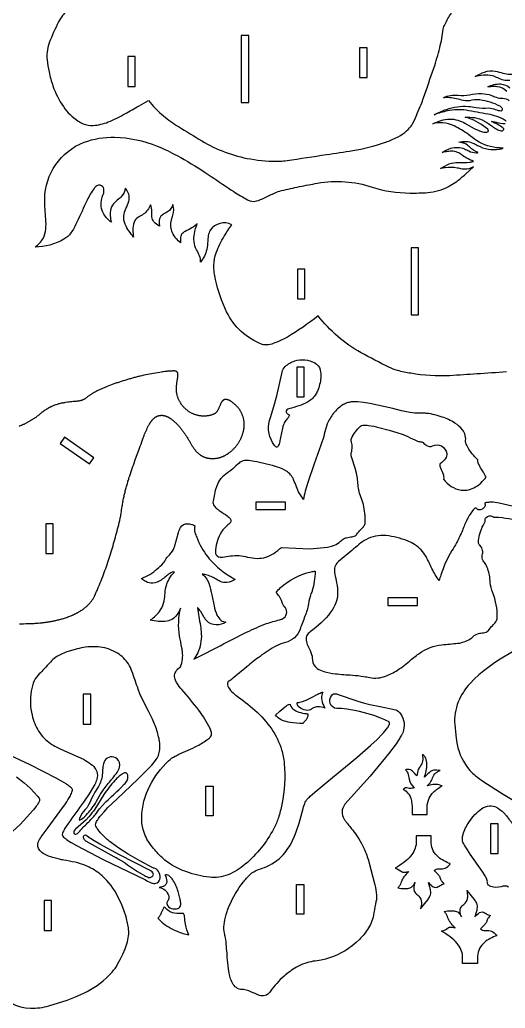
# Model space of a CAD drawing. Extents: x -302 to 369, y -187 to 441.
# Drawn here: x -67.6 to 128, y -186.9 to 211.3 of the extents above; entities that cross this region are included whole.
import ezdxf

# ---------------------------------------------------------------- set-up
doc = ezdxf.new("R2010")
doc.units = 0
doc.header["$MEASUREMENT"] = 0
doc.layers.get('0').update_dxf_attribs({"linetype": 'CONTINUOUS'})

msp = doc.modelspace()

# ---------------------------------------------------------------- linework, layer by layer
for points in [[(-48.42, 215.35, 0.063229), (-51.97, 210.49, 0.02647), (-55.73, 201.99, 0.054772), (-56.63, 198.21, 0.045683), (-56.63, 195.14, 0.036117), (-55.81, 190.38, 0.029081), (-54.22, 184.66, 0.065035), (-50.04, 176.33, 0.096726), (-44.07, 170.52, 0.04106), (-42.04, 169.41, 0.118064), (-38.04, 168.74, 0.077384), (-31.95, 170.14, 0.031689), (-25.21, 173.46, 0.004529), (-19.55, 176.71, -0.009558), (-15.76, 178.82, 0.058846), (-9.71, 172.61, 0.036049), (-3.65, 168.27, -0.001179), (5.72, 162.53, 0.092263), (25.29, 155.25, 0.052025), (37.28, 154.36, 0.023875), (40.08, 154.62, 0.001047), (55.96, 157.03, 0.00452), (66.62, 158.62, 0.041714), (79.3, 161.81, 0.02777), (83.87, 163.72, 0.047298), (87.55, 165.96, 0.067232), (90.04, 168.44, 0.048544), (90.96, 170, 0.009288), (94.12, 177.25, 0.013255), (95.07, 179.85, 0.000889), (99.23, 191.86, 0.017657), (101.62, 199.99, 0.027333), (103.03, 207.51, -0.087733), (103.73, 209.52, -0.051122), (106.33, 214, -0.018027)], [(129.86, 186.82, -0.135894), (124.96, 187.88, 0.034307), (122.81, 188.73, 0.096811), (119.19, 189.01, 0.037871), (115.86, 188.43, -0.043629), (119.62, 190.28, -0.127992), (123.95, 190.62, -0.027424), (127.09, 189.83, 0.111341), (132.82, 189.61)], [(128.65, 182.4, 0.187688), (124.73, 184.37, 0.045874), (123.05, 184.44, 0.021179), (120.94, 184.25, -0.136223), (126.15, 185.45, -0.165644), (129.85, 183.9, -0.042013)], [(128.39, 170.34, 0.16388), (127.94, 170.77, 0.096239), (120.98, 173.29, -0.00662), (112.3, 174.85, 0.096931), (104.78, 174.59, 0.028256), (99.39, 173.08, -0.026071), (104.35, 175.22, -0.100437), (113.16, 176.44, -0.020531), (116.22, 176.02, 0.051838), (121.39, 175.79, -0.104974), (124, 175.2, 0.112369), (126.37, 174.7, 0.34741), (126.92, 175.17, 0.117634), (126.8, 175.58, 0.144585), (125.9, 176.47, 0.093606), (117.73, 179.01, 0.084131), (113.55, 178.7, -0.126487), (110.36, 178.96, 0.077444), (104.93, 179.95, 0.021821), (103.09, 179.92, -0.138377), (109.06, 180.93, 0.074588), (113.59, 181.09, -0.053002), (118.45, 181.6, -0.083091), (122.49, 180.85, 0.018167), (124.32, 180.11, 0.086622), (126.99, 179.71, -0.200904), (129.57, 178.71, 0.194342)], [(128.45, 69.54, -0.009361), (116.58, 68.61, -0.001761), (105.68, 67.92, -0.054921), (89.96, 68.88, -0.024406), (84.59, 70, -0.050218), (81.13, 71.35, -0.011553), (69.91, 77.16, -0.099836), (52.57, 92.06, -0.040286), (40.25, 83.51, -0.047463), (33.92, 80.68, -0.079753), (31.16, 80.3, -0.061972), (30.08, 80.51, -0.191256), (15.75, 93.69, -0.054014), (11.22, 106.7, -0.051109), (10.59, 112.52, -0.080329), (11.55, 117.42, -0.053197), (14.76, 124.14, -0.024085), (17.85, 128.76, 0.376616), (9.17, 126.5, 0.107741), (8.36, 124.34, 0.035905), (8.15, 122.17, -0.0376), (7.73, 118.75, -0.117023), (5.24, 113.69, 0.103366), (4.84, 116.16, 0.033761), (3.63, 118.68, -0.089975), (2.6, 121.97, -0.065916), (2.77, 125.12, -0.043377), (3.93, 129.26, -0.081613), (1.69, 127.44, -0.012883), (-0.97, 126.08, 0.087236), (-2.25, 125.02, 0.15644), (-2.91, 123.08, 0.045045), (-2.81, 121.42, -0.119251), (-6.04, 125.47, -0.165289), (-6.47, 130.66, -0.023644), (-5.87, 132.54, 0.160612), (-5.92, 136.93, -0.182494), (-8.08, 133.96, -0.032442), (-9.33, 133.25, 0.0963), (-10.71, 132.13, 0.170018), (-11.43, 129.89, 0.042261), (-11.3, 128.21, -0.092682), (-13.57, 129.94, -0.158569), (-14.37, 131.92, -0.019701), (-14.41, 134.03, 0.085199), (-14.92, 136.81, -0.16036), (-17.87, 132.96, -0.031118), (-19.83, 131.81, 0.163502), (-21.53, 129.79, 0.109738), (-22.07, 126.58, 0.035193), (-21.74, 123.78, -0.068035), (-25.13, 128.92, -0.121456), (-25.73, 132.27, -0.078573), (-24.87, 135.24, 0.030203), (-23.66, 138.21, 0.235577), (-24.49, 142.68, 0.024411), (-25.09, 143.45, -0.169227), (-26.43, 140.36, -0.052239), (-28.37, 138.58, 0.063535), (-30.21, 136.61, 0.133779), (-31.19, 133.69, 0.066506), (-31, 131.02, 0.018596), (-30.7, 129.72, -0.092477), (-33.75, 133.05, -0.207662), (-34.53, 139.35, -0.032777), (-33.93, 141.13, 0.132334), (-33.74, 143.22, 0.291653), (-35.21, 144.67, 0.177282), (-36.59, 144.36, 0.099209), (-37.68, 143.32, 0.049423), (-40.45, 138.69, 0.001756), (-44.57, 129.77, -0.045081), (-47.01, 125.44, -0.10105), (-49.85, 122.89, -0.134245), (-61.44, 119.74, 0.118168), (-58.21, 123.23, 0.101501), (-57.1, 127.08, 0.042816), (-57.11, 131.05, -0.025758), (-57.56, 139.09, -0.306765), (-41.69, 161.97, -0.094599), (-29.4, 163.99, -0.094748), (-12.22, 160.4, -0.028993), (-4.17, 156.58, -0.021312), (7.06, 149.83), (9.5, 148.22, 0.002316), (18.63, 142.09, 0.021961), (24.19, 138.72, 0.184357), (27.71, 138.31, 0.055643), (31, 139.61, -0.011851), (35.24, 141.58, -0.037417), (37.89, 142.48, -0.010941), (45.09, 144.1, -0.005319), (52.34, 145.48, -0.124109), (74.35, 143.91, 0.078555), (89.57, 141.52, 0.018975), (96.8, 141.71, 0.105421), (105.12, 144.17, 0.054133), (110.27, 147.65, 0.009895), (111.92, 149.08), (115.14, 152.04, -0.033118), (113.29, 151.28, -0.110532), (110.63, 151.17, -0.003275), (108.64, 151.59, 0.070354), (103.84, 151.69, 0.018575), (101.95, 151.41, -0.042594), (105.45, 153.22, -0.100732), (109.08, 153.82, 0.043321), (113.86, 153.99, 0.02027), (115.2, 154.23, -0.009707), (112.29, 155.68, -0.044386), (110.35, 157, 0.189307), (105.8, 158.32, 0.025272), (103.84, 158.05, -0.011391), (102.54, 157.86, -0.067246), (106.01, 159.56, -0.175585), (111.6, 159.28, -0.033538), (113.32, 158.47, 0.111368), (116.28, 157.75, 0.042652), (117.12, 157.84, -0.115547), (113.57, 160.07, 0.083089), (111.78, 161.42, 0.066), (110.55, 161.8, 0.017001), (109.28, 161.98, -0.178055), (114.96, 161.63, -0.034782), (116.83, 160.7, 0.078569), (121.08, 159.19, 0.083368), (125.68, 159.25, 0.019385), (127.19, 159.56, -0.045132), (125.75, 159.67, -0.130264), (116.46, 162.7, -0.033271), (113.13, 165.12, 0.054365), (107.39, 168.59, 0.076882), (102.91, 169.78, 0.092103), (98.77, 169.36, -0.029347), (102.17, 170.74, -0.148699), (108.92, 170.87, -0.047611), (111.66, 169.67), (115.23, 167.7, 0.048944), (118.44, 166.29, 0.07067), (120.27, 166.04, 0.045598), (120.9, 166.13, 0.307547), (121.21, 166.5, 0.239763), (120.93, 167.19, 0.091134), (113.19, 171.7, 0.022604), (111.86, 172.09, -0.031557), (115.55, 171.92, -0.09858), (119.6, 170.51, -0.02659), (123.17, 168.11, 0.03415), (125.02, 166.98, 0.141012), (126.88, 166.64, 0.257274), (127.45, 167.08, 0.271895), (127.37, 167.38, 0.069898), (125.66, 168.72, 0.021943), (123.77, 169.7, -0.01332), (122.47, 170.36, -0.036474), (124.31, 170.04, 0.049653), (127.99, 169.54, 0.267046)], [(139.76, 13.35, -0.010006), (125.51, 16.6, 0.056062), (122.39, 16.99, 0.028712), (120.92, 16.82, 0.052354), (119.99, 16.72, 0.244199), (119.77, 16.55, 0.244199), (119.78, 16.28, -0.304852), (119.86, 15.56, -0.207075), (119.16, 14.49, -0.111348), (118.09, 13.87, -0.206427), (116.79, 14.1, 0.063453), (116.24, 14.51, 0.216493), (115.79, 14.5, 0.115358), (115.22, 13.98, 0.05876), (112.66, 10.05, 0.022805), (110.71, 5.56, -0.026193), (108.38, 0.6, -0.006753), (106.49, -2.56, 0.053963), (102.02, -12.48, 0.013999), (101.4, -14.66, -0.047426), (98.48, -9.79, 0.019861), (96.1, -4.95, 0.12253), (91.48, -0.11, 0.044554), (88.63, 1.33, 0.075485), (79.91, 3.47, 0.137091), (71.84, 1.85, 0.056609), (69.2, 0.07, -0.003282), (63.06, -5.12, 0.026484), (60.15, -7.62, 0.165478), (59.26, -9.56, 0.062198), (59.33, -11.98, 0.008737), (60.06, -15.57, -0.051903), (60.47, -20.03, -0.078871), (59.8, -23.59, -0.065596), (57.63, -27.38, -0.077803), (49.35, -35.33, 0.114572), (48.01, -36.82, 0.116498), (47.73, -38.08, 0.100771), (48.24, -40.37, -0.005308), (49.71, -43.64, -0.101417), (50.28, -46.66, 0.222158), (52.27, -50.05, 0.076964), (54.9, -51.27, 0.046405), (59.54, -52.17, 0.009806), (66.41, -52.72, -0.022984), (71.05, -53.25, -0.01664), (73.39, -53.73, 0.137669), (79.77, -53.12, 0.060651), (84.55, -50.72, 0.031485), (90.14, -46.46, -0.027502), (94.29, -43.36, -0.044307), (97.79, -41.54, -0.067444), (102.43, -40.49, 0.006674), (108.83, -39.87, 0.113696), (113.88, -38.15, 0.065476), (115.01, -37.16, -0.128485), (117.19, -35.98, -0.050592), (119.27, -35.65, 0.168943), (121.12, -34.85), (122.49, -33.19, -0.016708), (123.78, -31.81, 0.192832), (124.78, -29.41, 0.095758), (123, -19.51, -0.060326), (121.93, -15.38), (121.74, -13.16, 0.090269), (120.13, -8.1, 0.034658), (119.15, -6.67, -0.238327), (118.76, -4.34, 0.146741), (118.86, -2.51, 0.178364), (117.83, -0.53, -0.111015), (117.26, 0.48, -0.073976), (117.26, 1.52, -0.099797), (119.05, 7.57), (119.83, 8.88, 0.197433), (119.88, 9.61, -0.238446), (120.3, 10.73, -0.351559), (122.94, 11.21, 0.187717), (123.94, 10.93, -0.063106), (134.83, 9.13, -0.012158)], [(130.91, -43.4), (126.01, -46.27), (123.69, -47.78), (121.47, -49.33), (119.36, -50.93), (117.38, -52.58), (115.54, -54.3), (113.85, -56.06, 0.08422), (109.07, -63.48, 0.11891), (107.64, -72.67), (108.02, -76.94), (108.34, -79.2, 0.123821), (112.78, -89.89), (113.74, -91.08, 0.04434), (116.06, -93.25, 0.01968), (119.32, -95.65), (127.22, -100.63), (134.58, -105.11, -0.024732)], [(-77.04, -179.12, 0.253648), (-63.24, -186.92, 0.076419), (-55.9, -185.95), (-48.55, -183.67), (-45.12, -182.36), (-41.84, -180.88, 0.082547), (-31.7, -173.73), (-30.42, -172.38, 0.048066), (-28.18, -169.23), (-27.09, -167.26), (-26.08, -165.15), (-25.2, -163), (-24.48, -160.92, 0.046152), (-23.76, -157.72, 0.051143), (-23.76, -155.21, 0.046982), (-24.78, -150.15), (-25.68, -147.41), (-26.79, -144.66), (-28.06, -142, 0.094906), (-34.43, -133.57, 0.066474), (-39.66, -130.08), (-41.12, -129.44, 0.038654), (-45.28, -128.13, 0.017492), (-49.91, -127.27, -0.019675), (-51.63, -126.93), (-54.25, -126.24, -0.054124), (-57.7, -124.84, -0.079277), (-59.53, -123.38, -0.26608), (-60.16, -120.08, -0.064497), (-59.64, -118.96, -0.020133), (-58.22, -116.81), (-56.2, -114.05), (-51.43, -107.67), (-49.22, -104.55, 0.022737), (-47.21, -101.29, 0.050964), (-46.45, -99.46, 0.093247), (-46.42, -98.75, 0.134215), (-46.57, -98.43, 0.043594), (-47.53, -97.55, 0.020965), (-48.96, -96.53), (-50.79, -95.4), (-52.94, -94.18), (-63.45, -88.85), (-73.72, -83.98)], [(-68.96, -93.72), (-65.82, -96.16), (-63.39, -98.33), (-61.61, -100.13), (-60.41, -101.5), (-59.73, -102.36, -0.21767), (-59.64, -103, -0.085077), (-60.12, -104.19, -0.033808), (-61.25, -105.9, -0.016076), (-62.41, -107.38), (-64.72, -110), (-67.48, -112.84), (-70.52, -115.76)], [(129.31, -138.09, 0.225926), (126.31, -137.97, -0.15594), (122.19, -137.88, -0.147513), (120.99, -137, -0.210248), (120.81, -135.87, 0.119868), (120.62, -135.01, 0.041582), (119.88, -133.58), (118.71, -131.76), (113.91, -124.92), (112.32, -122.47, -0.018665), (110.97, -120.08, -0.12733), (110.71, -118.7, -0.063857), (111.02, -116.87, -0.074555), (113.41, -111.88, -0.101624), (118.57, -106.51, -0.116498), (121.66, -105.39, -0.146677), (124.43, -105.98, -0.076286), (127.38, -108.24, -0.102094), (134.19, -119.19, -0.032198)]]:
    msp.add_lwpolyline(points, format="xyb")
for points in [[(24.64, 205.04), (21.64, 205.04), (21.64, 178.04), (24.64, 178.04)], [(72.31, 200.08), (69.31, 200.08), (69.31, 188.08), (72.31, 188.08)], [(-21.11, 196.48), (-24.11, 196.48), (-24.11, 184.48), (-21.11, 184.48)], [(93.05, 119.46), (90.05, 119.46), (90.05, 92.46), (93.05, 92.46)], [(47.3, 110.9), (44.3, 110.9), (44.3, 98.9), (47.3, 98.9)], [(47.04, 71.37), (44.04, 71.37), (44.04, 59.37), (47.04, 59.37)], [(-37.82, 34.88), (-49.64, 43.09), (-51.36, 40.62), (-39.53, 32.41)], [(27.48, 16.99), (27.48, 13.99), (39.48, 13.99), (39.48, 16.99)], [(-54.17, 8.25), (-57.17, 8.25), (-57.17, -3.75), (-54.17, -3.75)], [(80.66, -21.64), (80.66, -24.64), (92.66, -24.64), (92.66, -21.64)], [(-39.01, -60.45), (-42.01, -60.45), (-42.01, -72.45), (-39.01, -72.45)], [(10.37, -109.4), (7.37, -109.4), (7.37, -97.4), (10.37, -97.4)], [(125.09, -112.59), (122.09, -112.59), (122.09, -124.59), (125.09, -124.59)], [(46.87, -149.05), (43.87, -149.05), (43.87, -137.05), (46.87, -137.05)], [(-57.83, -155.58), (-54.83, -155.58), (-54.83, -143.58), (-57.83, -143.58)]]:
    msp.add_lwpolyline(points, close=True)
for points in [[(40.29, 50.74, 0.038897), (39.23, 49.33, 0.077699), (38.42, 47.42, 0.010912), (37.33, 42.38, -0.02598), (36.85, 40.38, -0.083092), (36.42, 39.4, -0.30755), (35.86, 39.1, -0.158714), (35.41, 39.38, -0.063148), (34.23, 40.96, -0.223978), (33.37, 51.13), (34.77, 55.48), (35.92, 59.87), (38.09, 69.35, -0.135663), (39.38, 71.62, -0.128735), (43.2, 73.86, -0.193122), (51.25, 73.14, -0.205457), (53.41, 70.29, -0.08842), (53.67, 67.07, -0.080761), (52.33, 61.74, -0.047539), (51.46, 60.08, -0.107403), (48.29, 57.27, -0.053863), (44.88, 55.77, -0.007546), (40.86, 54.56, 0.092302), (39.97, 54.1, 0.344688), (39.76, 53.28, 0.221676), (40.5, 52.41, -0.071839), (40.91, 52.18, -0.381998), (40.97, 51.7, -0.054601), (40.71, 51.27, -0.020882)], [(37.83, -1.24), (49.42, -1.86), (56.44, -1.16, 0.015625), (58.45, -0.6, 0.077166), (61.06, 0.74, 0.026633), (62.24, 1.79, -0.127473), (64.06, 2.66, -0.015298), (66.28, 3.03, 0.136147), (67.89, 3.69, 0.074172), (68.25, 4.11, -0.047311), (69.22, 5.35, 0.022154), (70.82, 7.08, 0.095625), (71.51, 8.37, 0.058141), (71.59, 8.93, 0.069399), (70.83, 15.96), (70.33, 17.7), (69.32, 20.63, -0.065715), (68.77, 23.21, 0.039468), (68.03, 28.64), (67.5, 30.69), (66.12, 34.81, -0.07794), (65.9, 36.34, -0.056072), (66.12, 37.4, 0.081563), (66.3, 40.13, 0.051633), (66.06, 41.19, -0.042906), (65.9, 41.94, -0.138138), (66.04, 42.58, -0.06308), (67.65, 45.29, -0.044894), (69.68, 47.54, -0.141873), (70.65, 47.94, -0.069718), (72.95, 47.9, -0.028846), (77.04, 47.1), (81.22, 45.99), (84.38, 45.08), (86.86, 44.21), (88.79, 43.4, 0.00697), (92.43, 41.63, 0.094954), (94.4, 41.24, -0.157138), (94.93, 40.94, 0.04247), (96.3, 39.76, 0.26275), (98.72, 39.63, -0.276818), (102.29, 39.6, -0.217966), (104.44, 36.63, -0.197281), (103.91, 34.51, -0.075593), (102.38, 32.98), (101.74, 32.42, 0.115434), (101.6, 32.15, 0.107139), (101.86, 30.81, -0.01745), (102.93, 28.29, -0.116075), (103.16, 26.28, 0.208474), (110.21, 21.86, 0.173966), (116.07, 23.13, 0.065149), (118.72, 25.25, 0.030451), (120.25, 26.98, 0.033865), (119.17, 29.03, -0.014152), (117.7, 31.45, -0.021614), (117.22, 32.46, -0.106428), (116.97, 34.08, -0.065246), (114.62, 36.5, -0.05878), (112.3, 40.38, -0.020236), (111.95, 41.25, 0.217198), (110.77, 46.15, 0.089593), (107.71, 48.85, 0.058133), (102.54, 51.27), (100.52, 51.9, 0.032258), (97.1, 52.65, 0.023674), (95.38, 52.81), (92.52, 52.84, -0.0405), (88.84, 53.2, -0.017648), (86.18, 53.77), (82.71, 54.74), (73.39, 56.71), (70.91, 57.12), (68.65, 57.37, 0.052442), (65.96, 57.36, 0.031804), (64.2, 56.94, 0.070713), (62.22, 55.95, 0.076947), (58.84, 52.8, 0.073033), (56.29, 48.47, 0.027051), (55.85, 47.18, -0.007631), (54.84, 43.45), (53.69, 39.92), (51, 32.44), (48.41, 24.94), (47.39, 21.39, 0.021628), (46.68, 18.07, -0.068698), (43.84, 23.16, 0.013682), (42.72, 26.07, 0.15949), (39.81, 29.46, 0.057376), (36.26, 31.07), (34.25, 31.69), (31.84, 32.32), (27.86, 33.21, 0.026915), (24.5, 33.74, 0.077433), (22.41, 33.61, 0.118552), (20.74, 32.72, 0.006412), (18.2, 30.36, -0.022518), (15.41, 28.22, 0.078692), (12.92, 25.81, 0.078934), (11.63, 23.18, 0.022747), (11.18, 21.64), (10.27, 17.35, 0.203926), (10.69, 15.54, 0.075533), (11.89, 14.26, 0.024387), (13.08, 13.39, -0.010397), (15.94, 11.49, -0.061793), (17.12, 10.38, -0.208955), (17.41, 9.25, -0.149167), (16.98, 8.46, -0.057206), (16.27, 7.84, 0.100917), (13.66, 4.96, 0.110719), (11.22, -2.25, 0.049067), (11.22, -3.52, 0.354348), (13.09, -5.15, 0.062254), (14.14, -5.13), (17.24, -4.69, -0.094593), (24.21, -5.13, 0.059011), (28.08, -5.69, 0.150703), (34.71, -3.67, 0.029131)], [(-2.83, -49.37, 0.130603), (-2.07, -43.24, 0.017385), (-2.29, -41.73, -0.005651), (-3.19, -36.98, -0.101058), (-2.84, -25.76, -0.042915), (-4.37, -28.48, -0.196325), (-8.27, -30.97, -0.07591), (-11.73, -31.07, -0.024301), (-15.07, -30.54, 0.110039), (-10.86, -26.43, 0.090583), (-9.47, -22.83, 0.035094), (-9.07, -19.64, -0.108749), (-7.36, -13.88, -0.071325), (-5.28, -11.24, 0.162193), (-6.22, -11.25, 0.064785), (-7.19, -11.77, 0.003936), (-10.61, -14.42, -0.140676), (-14.04, -15.7, -0.139395), (-16.83, -15.04, -0.069879), (-18.58, -13.79, 0.092754), (-12.19, -9.86, 0.026337), (-9.82, -7.65, 0.074806), (-8.57, -5.76, -0.088266), (-7.21, -4.1, 0.113238), (-5.38, -1.27, 0.022103), (-4.98, -0.13), (-3.69, 4.7, -0.055113), (-2.81, 6.76, -0.267866), (-0.03, 8.3, -0.076525), (1.53, 8.02, -0.028623), (2.92, 7.49, 0.145453), (2.94, 4.72, 0.03407), (3.67, 2.8, 0.071292), (8.1, -5.07, 0.064623), (13.56, -10.44, 0.033757), (19.18, -14.18, -0.107546), (15.88, -15.43, -0.146491), (13.14, -14.94, -0.035748), (11.55, -14.06, 0.076397), (7.31, -12.27, 0.031654), (5.86, -12.04, -0.129643), (7.79, -14.12, -0.067613), (9.23, -18.05, -0.012789), (9.62, -19.8, 0.006488), (10.66, -24.86, 0.050499), (11.85, -28.5, 0.111307), (13.51, -30.65, 0.136308), (15.48, -31.44, -0.111942), (11.52, -32.49, -0.214563), (7.68, -30.74, -0.050696), (6.68, -29.44), (5.28, -27.12, 0.050768), (3.99, -25.48, 0.006379), (5.19, -32.83, -0.021926), (5.54, -36.16, -0.1147), (4.07, -43.78, -0.056656), (2.53, -46.32, -0.002718), (23.78, -35.45, -0.026318), (31.82, -31.98, -0.026896), (36.98, -30.48, 0.078326), (38.81, -29.62, 0.221654), (39.96, -27.42, 0.221654), (39.03, -25.13, -0.120393), (38.44, -24.21, 0.045141), (36.98, -21.05, 0.062825), (35.68, -19.44, -0.054958), (37.48, -17.47, -0.126897), (49.75, -11.08, -0.021381), (51.44, -10.79, -0.040538), (50.99, -15.04, -0.038528), (50.26, -18.57, -0.028296), (49.71, -20.02, 0.055485), (48.71, -24, -0.04935), (47.29, -29.03, 0.009381), (45.32, -34.24, -0.252783), (39.42, -39.57, 0.060364), (35.87, -40.9, 0.038071), (29.19, -45.18, 0.011495), (23.83, -49.44, -0.002559), (17.96, -54.26, -0.044257), (16.19, -55.47, 0.227051), (16.44, -57.68, 0.074628), (18.33, -59.9, 0.020037), (19.47, -60.84, -0.03026), (27.11, -66.8, -0.05938), (33.92, -74.52, -0.074136), (37.87, -82.82, -0.049121), (38.93, -88.3, -0.080635), (37.97, -104.78, -0.025872), (36.6, -110.21, -0.048077), (34.74, -114.52, -0.095458), (23.25, -128.93, -0.078363), (16.37, -133.15, -0.124038), (8.8, -134.13, -0.064116), (-0.31, -132.02, -0.049377), (-6.81, -128.94, -0.066618), (-11.3, -125.2, -0.028467), (-15.02, -120.89, -0.08804), (-17.93, -114.94, -0.07436), (-18.49, -110, -0.114953), (-15.19, -97.26, -0.084686), (-7.67, -87.25, -0.06183), (-5.03, -85.4, -0.0171), (-3.47, -84.62, 0.015627), (3.93, -81.21, 0.037231), (8.31, -78.48, 0.061863), (9.22, -77.62, 0.210398), (9.64, -75.86, 0.084584), (9.08, -74.24, 0.04191), (4.51, -66.88, 0.018357), (-2.32, -58.55, -0.040575), (-4.28, -55.87, -0.055112), (-5.02, -54.33, -0.135793), (-5.13, -52.24, -0.135121), (-4.2, -50.55, -0.056671)], [(-45.35, -42.37), (-48.66, -43.39, 0.025235), (-51.08, -44.37, 0.046592), (-53.21, -45.59, 0.057255), (-55.29, -47.48, -0.009616), (-57.76, -50.24, -0.012439), (-59.82, -52.23, 0.0882), (-61.75, -55.02, 0.066871), (-63.02, -59.13, 0.101216), (-62.66, -68.83, 0.081289), (-60.01, -75.31, 0.10833), (-55.25, -80.22, 0.020373), (-53.48, -81.31), (-51.59, -82.29), (-49.63, -83.21), (-41.95, -86.64, -0.04828), (-38.91, -88.53, -0.103121), (-36.92, -90.8, -0.167438), (-36.42, -94.03, -0.069747), (-37.14, -96.23, -0.021305), (-37.65, -97.21), (-39.71, -100.55), (-41.93, -103.86, 0.002294), (-48.11, -112.55), (-49.52, -114.71, 0.029446), (-50.2, -115.97, 0.094748), (-50.5, -116.95, 0.211206), (-50.28, -117.56, 0.055719), (-49.55, -118.3, 0.022854), (-48.6, -119.04), (-46.9, -120.15), (-44.8, -121.38), (-33.95, -126.96), (-16.98, -135.17, 0.075941), (-14.61, -136.42, 0.137336), (-12.78, -136.56, 0.265099), (-11.18, -135.01, 0.187835), (-11.43, -132.37, 0.183676), (-13.11, -130.62, 0.071201), (-13.74, -130.45), (-19.28, -127.57), (-23.9, -124.92), (-27.68, -122.49), (-30.7, -120.29, -0.030751), (-34.01, -117.39, -0.041062), (-36.07, -114.99, -0.040718), (-36.92, -113.61, -0.182238), (-36.96, -112.49, -0.078466), (-36.22, -110.96, -0.031799), (-34.98, -109.27), (-33.64, -107.75), (-32.06, -106.11), (-28.34, -102.51), (-20, -94.7), (-16.12, -90.81), (-14.41, -88.94), (-12.93, -87.15, 0.141384), (-11.24, -82.71, 0.061033), (-11.32, -79.31, 0.021509), (-11.65, -77.54), (-12.12, -75.75, 0.033418), (-14.15, -70.47), (-15.72, -67.23), (-18.35, -62.21), (-19.21, -60.32), (-19.94, -58.41, 0.005507), (-22.4, -51.16, 0.047416), (-23.83, -48.2, 0.110363), (-28.25, -43.89, 0.108796), (-35.17, -41.45, 0.073344), (-41.93, -41.61, 0.0278)], [(44.26, -63.78, 0.070197), (46.29, -63.39, 0.024935), (47.73, -62.84, 0.019734), (49.89, -61.79), (52.52, -60.37, -0.052706), (54.29, -59.61), (54.48, -59.56, 0.121889), (54.02, -61.96, 0.11411), (54.9, -65.12, 0.030635), (55.5, -66.09, 0.110609), (52.33, -65.49, 0.086819), (50.68, -65.87, 0.059035), (50.26, -66.12, 0.013312), (49.56, -66.72, -0.172473), (47.03, -66.74, -0.125036), (44.62, -65.31, -0.254969), (44.18, -64.02, -0.043562)], [(60.34, -60.37), (68.63, -63.27), (71.3, -64.04), (73.45, -64.55), (77.59, -65.33), (83.85, -66.73, -0.144568), (85.79, -68.27, -0.254766), (86.69, -75.92, -0.038356), (86.18, -76.94, -0.018903), (85.24, -78.54), (84.03, -80.35), (80.97, -84.45), (73.51, -93.37), (63.43, -104.67, 0.090886), (62.33, -106.99, 0.177352), (62.7, -109.96, 0.051918), (63.96, -111.94, 0.003499), (66.8, -115.53), (67.88, -117.01), (68.99, -118.68), (70.08, -120.58), (71.14, -122.73, -0.035767), (73.03, -127.9), (75.49, -137.24, -0.04074), (76.12, -141.34, -0.078619), (75.71, -145.02, 0.028488), (74.92, -149.44, -0.066439), (73.98, -152.49, -0.070173), (70.69, -157.62, -0.017615), (69.37, -159.07), (67.9, -160.48), (66.28, -161.83, -0.117113), (53.87, -167.54, -0.016507), (50.66, -168.01, 0.090266), (43.92, -170.41, 0.052944), (38.86, -174.02, 0.060231), (33.35, -180.11, -0.065635), (32.37, -181.26, -0.206303), (29.94, -181.97, -0.069442), (28.06, -181.44, 0.006627), (24.71, -179.94, 0.074439), (22.56, -179.44, -0.271919), (18.38, -177.31, -0.068197), (17.33, -175.11, -0.032946), (16.74, -172.81), (16.46, -171.11), (16.08, -167.48, 0.010099), (15.49, -160.18), (15.26, -158.54, 0.014888), (14.86, -156.71, -0.076936), (14.72, -153.36, -0.052755), (15.55, -149.18, -0.012556), (16.11, -147.48), (16.81, -145.7, -0.06659), (22.48, -136.06, -0.015296), (23.75, -134.55, -0.015159), (25.3, -132.98, -0.102158), (28.23, -131.19, 0.008264), (31.9, -129.81, 0.127975), (39.33, -124.15, 0.037929), (41.42, -121.03), (42.32, -119.31), (43.1, -117.57), (43.79, -115.81), (44.91, -112.38), (46.55, -106.4, -0.032756), (47.44, -103.84, -0.068852), (48.1, -102.81, -0.018403), (49.41, -101.52), (51.24, -99.88), (56.12, -95.79), (68.18, -85.87), (73.88, -80.93), (76.34, -78.65), (78.4, -76.57, 0.035292), (80.57, -73.99, 0.065705), (81.3, -72.57, 0.246558), (81.17, -71.61, 0.095108), (80.95, -71.42, 0.018214), (78.1, -70.14), (75.16, -69.05), (72.21, -68.13), (69.34, -67.4), (66.63, -66.84), (64.17, -66.44), (62.05, -66.21, 0.01563), (60.14, -66.14, -0.327074), (57.51, -64.12, -0.232067), (57.93, -61.01, -0.317243), (60, -60.27, -0.029846)], [(48.45, -68.31, -0.222511), (47.74, -70.75, 0.013407), (46.87, -71.69, 0.096929), (46.55, -72.24, -0.0479), (41.29, -71.79, -0.051243), (38.29, -70.95, -0.096397), (36.04, -69.55, -0.056119), (35.43, -68.83), (37.17, -67.22), (38.77, -65.85, -0.040662), (40.17, -64.87, -0.105485), (41.34, -64.44, 0.167337), (42.43, -66.26, 0.081128), (44.15, -67.32, 0.061567), (47.09, -68.14, 0.018947)], [(-28.43, -86.41, 0.46374), (-33.31, -87.17, 0.096128), (-33.99, -89, 0.026796), (-34.16, -90.14, 0.006923), (-34.38, -92.94, -0.106895), (-35.9, -97.55), (-37.33, -99.87), (-38.09, -101.26, 0.003834), (-39.87, -104.99, -0.094624), (-41.3, -106.88, 0.081336), (-43.5, -110.29, 0.094349), (-43.63, -110.94, 0.548962), (-43.29, -111.09, 0.073922), (-42.68, -110.73, 0.047076), (-40.82, -109.08, 0.053398), (-37.16, -104.35, 0.002892), (-35.09, -100.74), (-34.01, -99.09), (-31.94, -96.39, 0.008732), (-28.38, -91.96, 0.089232), (-27.36, -89.83, 0.27265)], [(90.49, -108.94), (96.49, -108.94), (96.49, -105.94, -0.09056), (97.35, -102.24, -0.093389), (99.04, -99.9, -0.064958), (102.52, -97.36, 0.073306), (100.28, -96.76, 0.072072), (98.88, -96.85, 0.005787), (96.58, -97.38, 0.123926), (98.94, -93.6, -0.184953), (100.52, -91.76, -0.039026), (101.74, -91.18, 0.075563), (99.2, -91.07, 0.153529), (97.31, -92.07, 0.003428), (95.41, -93.85, 0.093291), (96.42, -88.66, 0.085282), (95.94, -86.17, 0.103804), (95.06, -84.94, 0.053284), (94.65, -84.66, -0.052), (94.68, -87.34, -0.158741), (93.66, -89.5, 0.13399), (92.59, -92.01, 0.027102), (92.44, -93.34, 0.024958), (90.6, -91.36, 0.056094), (89.9, -90.87, 0.151493), (88.75, -90.71, 0.011618), (87.8, -90.84, -0.141226), (88.87, -92.82), (89.24, -94.6, 0.158786), (91.29, -98.07, -0.113765), (89.43, -98.34), (88.39, -98.12, 0.176279), (87.39, -98.4, 0.030081), (86.91, -98.73, -0.222584), (90.07, -102.89, -0.024043), (90.27, -103.88, -0.016744), (90.49, -105.94)], [(-29.26, -95.17, 0.039624), (-33.71, -100.79), (-37.42, -106.67, -0.036402), (-39.75, -109.78), (-40.86, -110.97), (-41.9, -111.96), (-45.16, -114.75, 0.194945), (-45.84, -116.18, 0.23648), (-45.57, -116.72, 0.23648), (-44.98, -116.82, 0.131604), (-43.9, -116.09, -0.022076), (-42.05, -114.03, 0.018123), (-38.53, -110.49, 0.01553), (-37.11, -108.81), (-35.47, -106.64, -0.018546), (-34.5, -105.48), (-32.74, -103.65, 0.001216), (-27.03, -98.27), (-25.52, -96.71, 0.052788), (-24.31, -95.11, 0.148926), (-24.02, -93.64, 0.144994), (-24.32, -92.5, 0.318243), (-25.35, -92.13, 0.094547), (-26.41, -92.6, 0.046733), (-27.84, -93.73, 0.021823)], [(-29.68, -125.78, -0.024324), (-27.93, -126.72), (-25.87, -127.99, 0.00535), (-19.28, -132.33), (-17.41, -133.44, 0.045293), (-15.72, -134.2, 0.099953), (-15.07, -134.25, 0.145805), (-14, -133.62, 0.374176), (-14.01, -132.33, 0.109996), (-15.34, -131.32), (-27.47, -125.09), (-35.39, -120.81), (-38.36, -119.06, -0.038177), (-40.45, -117.57, 0.108507), (-41.18, -117.25, 0.29689), (-41.96, -117.57, 0.188344), (-42.06, -118.07, 0.190836), (-41.4, -119.25, 0.048432), (-40.89, -119.63)], [(98.13, -117.41), (92.13, -117.41), (92.13, -120.41, -0.156004), (89.95, -125.58, -0.059066), (87.12, -128.2, -0.03489), (83.67, -130.44, -0.064911), (86.46, -131.95, 0.160834), (87.66, -132.13, 0.027639), (89.13, -131.87, 0.027824), (87.14, -134.04, 0.05215), (86.38, -135.28, 0.010459), (85.98, -136.47, -0.056995), (85.46, -137.44, -0.025778), (84.68, -138.48, 0.03388), (87.48, -138.74, 0.04392), (89.1, -138.6, 0.197845), (91.16, -137.17, 0.035419), (91.67, -136.27, 0.078559), (91.13, -138.56, 0.213009), (91.98, -140.67, -0.006158), (93.17, -141.77, -0.193591), (94.21, -144.39, -0.070563), (93.89, -146.94), (96.79, -143.26, 0.051074), (97.67, -141.75, 0.140672), (97.91, -139.5, 0.030463), (97.62, -138.1), (97.1, -136.28, 0.078784), (98.99, -138, 0.283432), (100.98, -137.94, -0.038643), (102.48, -137.09, -0.06323), (103.36, -136.85, -0.062628), (102.28, -135.57, -0.068601), (101.84, -134.43, 0.07902), (101.28, -133.45, 0.028131), (100.55, -132.6), (99.34, -131.42, -0.204658), (101.15, -130.74, 0.025086), (102.65, -130.79, 0.17748), (104.82, -129.81, 0.04897), (105.85, -128.66, -0.092217), (100.96, -125.99, -0.199617), (98.13, -120.41)], [(-11.38, -138.24, -0.286711), (-7.61, -141.69, -0.130062), (-7.64, -143.08, -0.098599), (-8.11, -143.84, 0.323578), (-8.06, -145.58, 0.203055), (-5.91, -146.83, 0.094714), (-3.97, -146.78, 0.310065), (-2.81, -145.53, 0.108021), (-2.81, -144.12, 0.019289), (-3.11, -142.52), (-3.64, -140.5, 0.057393), (-5.6, -135.71, 0.065785), (-6.95, -133.98, 0.139831), (-8.35, -133.24, 0.093517), (-9.1, -133.26, -0.115936), (-8.39, -135.84, -0.311321), (-9.86, -137.91, -0.078275)], [(116.82, -168.97), (110.82, -168.97), (110.82, -165.97, 0.156004), (108.64, -160.8, 0.059066), (105.81, -158.18, 0.03489), (102.36, -155.94, 0.064911), (105.15, -154.43, -0.160834), (106.36, -154.25, -0.027639), (107.82, -154.5, -0.027824), (105.83, -152.34, -0.05215), (105.07, -151.1, -0.010459), (104.67, -149.91, 0.056995), (104.15, -148.94, 0.025778), (103.37, -147.9, -0.03388), (106.17, -147.64, -0.04392), (107.79, -147.78, -0.197845), (109.85, -149.21, -0.035419), (110.36, -150.11, -0.078559), (109.82, -147.82, -0.213009), (110.67, -145.71, 0.006158), (111.86, -144.61, 0.193591), (112.9, -141.99, 0.070563), (112.58, -139.44), (115.48, -143.12, -0.051074), (116.36, -144.63, -0.140672), (116.6, -146.87, -0.030463), (116.32, -148.28), (115.79, -150.09, -0.078784), (117.68, -148.38, -0.283432), (119.67, -148.44, 0.038643), (121.18, -149.29, 0.06323), (122.05, -149.53, 0.062628), (120.97, -150.81, 0.068601), (120.53, -151.95, -0.07902), (119.97, -152.93, -0.028131), (119.24, -153.78), (118.04, -154.96, 0.204658), (119.84, -155.63, -0.025086), (121.34, -155.59, -0.17748), (123.52, -156.57, -0.04897), (124.54, -157.71, 0.092217), (119.65, -160.39, 0.199617), (116.82, -165.97)], [(-9.42, -146.07, 0.020378), (-10.97, -149.27, -0.038364), (-11.58, -150.26, -0.040915), (-11.92, -150.64, 0.056283), (-10.4, -152.22, 0.079369), (-4.2, -155.92, 0.0461), (0.56, -157.38, -0.08018), (-0.85, -153.09, -0.011497), (-1.23, -149.95, 0.151125), (-1.7, -148.72, -0.057723), (-5.21, -148.65, -0.152377), (-8.48, -147, -0.011918)]]:
    msp.add_lwpolyline(points, format="xyb", close=True)
msp.add_lwpolyline([(-67.75, -32), (-66.9, -31.99), (-66.04, -31.99), (-65.19, -31.98), (-64.76, -31.97), (-64.33, -31.97), (-63.9, -31.96), (-63.47, -31.94), (-63.05, -31.93), (-62.62, -31.91), (-62.19, -31.89), (-61.76, -31.87), (-61.34, -31.84), (-60.91, -31.81), (-60.25, -31.76), (-59.58, -31.69), (-59.25, -31.66), (-58.92, -31.63), (-58.59, -31.59), (-58.26, -31.55), (-57.93, -31.51), (-57.6, -31.47), (-57.27, -31.42), (-56.94, -31.37), (-56.61, -31.33), (-56.28, -31.27), (-55.95, -31.22), (-55.63, -31.17), (-55.3, -31.11), (-54.97, -31.05), (-54.64, -30.99), (-54.32, -30.93), (-53.99, -30.86), (-53.66, -30.79), (-53.34, -30.72), (-53.01, -30.65), (-52.69, -30.58), (-52.37, -30.5), (-52.04, -30.42), (-51.72, -30.34), (-51.4, -30.26), (-51.08, -30.17), (-50.76, -30.08), (-50.44, -29.99), (-50, -29.86), (-49.57, -29.73), (-49.14, -29.59), (-48.71, -29.45), (-48.28, -29.3), (-47.86, -29.15), (-47.43, -28.99), (-47.01, -28.82), (-46.8, -28.73), (-46.6, -28.65), (-46.39, -28.56), (-46.18, -28.47), (-45.97, -28.37), (-45.77, -28.28), (-45.57, -28.18), (-45.36, -28.08), (-45.16, -27.98), (-44.96, -27.88), (-44.76, -27.78), (-44.56, -27.67), (-44.36, -27.56), (-44.16, -27.45), (-43.96, -27.34), (-43.77, -27.23), (-43.49, -27.06), (-43.21, -26.89), (-42.94, -26.71), (-42.66, -26.54), (-42.39, -26.35), (-42.13, -26.17), (-41.86, -25.98), (-41.6, -25.78), (-41.35, -25.58), (-41.09, -25.38), (-40.84, -25.17), (-40.72, -25.06), (-40.6, -24.95), (-40.48, -24.84), (-40.36, -24.73), (-40.24, -24.62), (-40.13, -24.51), (-40.01, -24.39), (-39.9, -24.27), (-39.79, -24.15), (-39.68, -24.03), (-39.48, -23.81), (-39.28, -23.59), (-39.1, -23.36), (-38.91, -23.13), (-38.73, -22.89), (-38.56, -22.65), (-38.39, -22.41), (-38.22, -22.17), (-38.07, -21.92), (-37.91, -21.66), (-37.77, -21.41), (-37.62, -21.15), (-37.56, -21.02), (-37.49, -20.89), (-37.43, -20.75), (-37.36, -20.62), (-37.3, -20.48), (-37.24, -20.35), (-37.18, -20.21), (-37.13, -20.07), (-37.05, -19.89), (-36.97, -19.7), (-36.81, -19.33), (-36.64, -18.96), (-36.48, -18.59), (-36.31, -18.22), (-36.14, -17.85), (-35.98, -17.48), (-35.82, -17.11), (-35.48, -16.3), (-35.15, -15.49), (-34.82, -14.67), (-34.5, -13.86), (-34.19, -13.04), (-33.88, -12.22), (-33.58, -11.4), (-33.28, -10.57), (-32.98, -9.75), (-32.69, -8.92), (-32.41, -8.09), (-32.13, -7.26), (-31.85, -6.43), (-31.58, -5.6), (-31.31, -4.77), (-31.05, -3.93), (-30.79, -3.09), (-30.53, -2.26), (-30.28, -1.42), (-30.04, -0.58), (-29.79, 0.27), (-29.55, 1.11), (-29.31, 1.95), (-29.08, 2.8), (-28.85, 3.64), (-28.62, 4.49), (-28.4, 5.34), (-28.18, 6.19), (-27.96, 7.03), (-27.75, 7.88), (-27.53, 8.73), (-27.32, 9.59), (-27.24, 9.94), (-27.16, 10.29), (-27.09, 10.65), (-27.02, 11), (-26.95, 11.36), (-26.89, 11.72), (-26.83, 12.07), (-26.77, 12.43), (-26.67, 13.15), (-26.56, 13.86), (-26.46, 14.58), (-26.35, 15.3), (-26.28, 15.74), (-26.21, 16.19), (-26.14, 16.63), (-26.06, 17.08), (-25.97, 17.52), (-25.89, 17.96), (-25.8, 18.4), (-25.71, 18.85), (-25.61, 19.29), (-25.51, 19.73), (-25.41, 20.17), (-25.31, 20.61), (-25.2, 21.05), (-25.09, 21.49), (-24.98, 21.93), (-24.86, 22.36), (-24.75, 22.8), (-24.63, 23.24), (-24.51, 23.67), (-24.38, 24.11), (-24.26, 24.54), (-24.13, 24.98), (-24, 25.41), (-23.86, 25.85), (-23.73, 26.28), (-23.6, 26.72), (-23.32, 27.58), (-23.04, 28.44), (-22.75, 29.31), (-22.45, 30.17), (-22.16, 31.03), (-21.85, 31.88), (-21.55, 32.74), (-21.24, 33.6), (-20.93, 34.45), (-20.31, 36.16), (-19.68, 37.86), (-19.06, 39.56), (-18.75, 40.4), (-18.44, 41.25), (-18.14, 42.1), (-17.84, 42.94), (-17.74, 43.22), (-17.63, 43.49), (-17.53, 43.77), (-17.42, 44.04), (-17.31, 44.31), (-17.19, 44.58), (-17.07, 44.86), (-16.95, 45.13), (-16.71, 45.67), (-16.46, 46.2), (-16.22, 46.74), (-15.98, 47.27), (-15.85, 47.53), (-15.72, 47.79), (-15.59, 48.05), (-15.45, 48.31), (-15.37, 48.44), (-15.3, 48.56), (-15.22, 48.69), (-15.14, 48.81), (-15.06, 48.94), (-14.98, 49.06), (-14.9, 49.18), (-14.81, 49.3), (-14.73, 49.42), (-14.64, 49.54), (-14.55, 49.65), (-14.46, 49.77), (-14.36, 49.88), (-14.27, 49.99), (-14.17, 50.1), (-14.07, 50.21), (-13.97, 50.32), (-13.87, 50.42), (-13.77, 50.53), (-13.66, 50.63), (-13.55, 50.73), (-13.45, 50.82), (-13.33, 50.92), (-13.22, 51.01), (-13.13, 51.08), (-13.04, 51.15), (-12.94, 51.21), (-12.85, 51.28), (-12.75, 51.34), (-12.65, 51.4), (-12.54, 51.45), (-12.44, 51.5), (-12.33, 51.55), (-12.23, 51.6), (-12.12, 51.64), (-12.01, 51.69), (-11.9, 51.72), (-11.79, 51.76), (-11.68, 51.79), (-11.56, 51.82), (-11.45, 51.85), (-11.33, 51.88), (-11.22, 51.9), (-11.1, 51.92), (-10.99, 51.93), (-10.87, 51.94), (-10.75, 51.95), (-10.64, 51.96), (-10.52, 51.97), (-10.4, 51.97), (-10.29, 51.96), (-10.17, 51.96), (-10.05, 51.95), (-9.94, 51.94), (-9.82, 51.92), (-9.71, 51.91), (-9.56, 51.88), (-9.42, 51.85), (-9.28, 51.81), (-9.14, 51.78), (-9, 51.74), (-8.86, 51.69), (-8.72, 51.64), (-8.58, 51.59), (-8.44, 51.54), (-8.31, 51.48), (-8.17, 51.42), (-8.04, 51.36), (-7.91, 51.29), (-7.78, 51.22), (-7.65, 51.15), (-7.52, 51.08), (-7.39, 51.01), (-7.26, 50.93), (-7.14, 50.85), (-7.01, 50.77), (-6.89, 50.69), (-6.77, 50.6), (-6.65, 50.52), (-6.53, 50.43), (-6.29, 50.25), (-6.06, 50.06), (-5.83, 49.88), (-5.61, 49.68), (-5.36, 49.46), (-5.11, 49.24), (-4.87, 49.01), (-4.63, 48.78), (-4.39, 48.54), (-4.16, 48.3), (-3.93, 48.06), (-3.7, 47.81), (-3.48, 47.56), (-3.25, 47.31), (-3.04, 47.06), (-2.82, 46.8), (-2.61, 46.54), (-2.4, 46.27), (-2.19, 46.01), (-1.99, 45.74), (-1.79, 45.47), (-1.59, 45.2), (-1.4, 44.92), (-1.2, 44.65), (-1.01, 44.37), (-0.83, 44.09), (-0.64, 43.81), (-0.46, 43.53), (-0.28, 43.24), (-0.1, 42.96), (0.07, 42.67), (0.24, 42.38), (0.41, 42.09), (0.58, 41.8), (0.74, 41.51), (0.91, 41.22), (1.04, 40.98), (1.17, 40.75), (1.31, 40.51), (1.45, 40.27), (1.59, 40.03), (1.74, 39.8), (1.89, 39.57), (2.04, 39.33), (2.19, 39.1), (2.35, 38.88), (2.51, 38.65), (2.68, 38.43), (2.84, 38.21), (3.01, 37.99), (3.19, 37.78), (3.37, 37.57), (3.51, 37.42), (3.65, 37.27), (3.79, 37.12), (3.94, 36.97), (4.09, 36.83), (4.24, 36.69), (4.39, 36.55), (4.55, 36.42), (4.71, 36.29), (4.88, 36.17), (5.05, 36.04), (5.22, 35.93), (5.39, 35.82), (5.57, 35.71), (5.75, 35.61), (5.93, 35.51), (6.1, 35.43), (6.27, 35.35), (6.45, 35.27), (6.62, 35.2), (6.8, 35.13), (6.97, 35.06), (7.15, 35), (7.33, 34.94), (7.51, 34.89), (7.69, 34.84), (7.88, 34.79), (8.06, 34.75), (8.25, 34.72), (8.43, 34.69), (8.62, 34.66), (8.81, 34.64), (9.02, 34.61), (9.23, 34.6), (9.44, 34.58), (9.65, 34.57), (9.86, 34.57), (10.07, 34.56), (10.28, 34.57), (10.49, 34.57), (10.7, 34.58), (10.91, 34.59), (11.12, 34.61), (11.33, 34.63), (11.54, 34.66), (11.75, 34.69), (11.96, 34.72), (12.17, 34.76), (12.34, 34.8), (12.51, 34.83), (12.68, 34.87), (12.85, 34.92), (13.02, 34.96), (13.19, 35.01), (13.36, 35.06), (13.52, 35.12), (13.69, 35.18), (13.85, 35.24), (14.02, 35.3), (14.18, 35.36), (14.34, 35.43), (14.5, 35.5), (14.66, 35.58), (14.82, 35.65), (15.04, 35.76), (15.25, 35.88), (15.46, 35.99), (15.67, 36.12), (15.87, 36.24), (16.07, 36.37), (16.28, 36.51), (16.47, 36.64), (16.67, 36.79), (16.86, 36.93), (17.06, 37.08), (17.24, 37.23), (17.43, 37.38), (17.62, 37.54), (17.8, 37.7), (17.98, 37.86), (18.17, 38.04), (18.36, 38.22), (18.55, 38.41), (18.73, 38.6), (18.91, 38.79), (19.09, 38.99), (19.27, 39.19), (19.44, 39.39), (19.6, 39.59), (19.77, 39.8), (19.92, 40.01), (20.08, 40.23), (20.23, 40.44), (20.38, 40.66), (20.53, 40.88), (20.67, 41.11), (20.8, 41.33), (20.93, 41.56), (21.06, 41.79), (21.19, 42.02), (21.31, 42.26), (21.42, 42.5), (21.54, 42.73), (21.64, 42.98), (21.75, 43.22), (21.85, 43.46), (21.94, 43.71), (22.03, 43.96), (22.12, 44.2), (22.2, 44.45), (22.28, 44.71), (22.35, 44.96), (22.4, 45.14), (22.45, 45.32), (22.5, 45.5), (22.54, 45.69), (22.58, 45.87), (22.62, 46.06), (22.65, 46.24), (22.69, 46.42), (22.71, 46.61), (22.74, 46.8), (22.77, 46.98), (22.79, 47.17), (22.8, 47.36), (22.82, 47.54), (22.83, 47.73), (22.83, 47.92), (22.83, 48.14), (22.83, 48.36), (22.83, 48.58), (22.81, 48.8), (22.8, 49.02), (22.78, 49.24), (22.76, 49.45), (22.73, 49.67), (22.7, 49.89), (22.66, 50.11), (22.62, 50.32), (22.57, 50.54), (22.52, 50.75), (22.47, 50.96), (22.41, 51.17), (22.34, 51.38), (22.28, 51.59), (22.2, 51.8), (22.13, 52.01), (22.05, 52.22), (21.96, 52.42), (21.87, 52.62), (21.78, 52.82), (21.68, 53.02), (21.58, 53.22), (21.47, 53.41), (21.36, 53.6), (21.25, 53.79), (21.13, 53.98), (21.01, 54.16), (20.89, 54.34), (20.76, 54.52), (20.62, 54.7), (20.49, 54.88), (20.34, 55.05), (20.2, 55.22), (20.05, 55.39), (19.9, 55.55), (19.75, 55.71), (19.59, 55.87), (19.43, 56.02), (19.27, 56.18), (19.1, 56.33), (18.93, 56.47), (18.76, 56.62), (18.59, 56.76), (18.42, 56.9), (18.24, 57.03), (18.02, 57.2), (17.8, 57.36), (17.58, 57.52), (17.46, 57.6), (17.35, 57.67), (17.23, 57.74), (17.11, 57.81), (16.99, 57.88), (16.87, 57.94), (16.75, 58), (16.63, 58.06), (16.5, 58.11), (16.37, 58.16), (16.28, 58.19), (16.19, 58.22), (16.09, 58.25), (16, 58.27), (15.9, 58.29), (15.81, 58.31), (15.71, 58.32), (15.61, 58.33), (15.52, 58.34), (15.42, 58.34), (15.32, 58.34), (15.23, 58.33), (15.13, 58.32), (15.03, 58.3), (14.94, 58.28), (14.84, 58.25), (14.75, 58.22), (14.67, 58.18), (14.59, 58.14), (14.51, 58.1), (14.43, 58.05), (14.36, 58), (14.28, 57.94), (14.21, 57.88), (14.15, 57.82), (14.08, 57.76), (14.02, 57.69), (13.96, 57.62), (13.9, 57.55), (13.84, 57.48), (13.79, 57.41), (13.73, 57.33), (13.69, 57.26), (13.64, 57.19), (13.55, 57.04), (13.47, 56.89), (13.39, 56.74), (13.31, 56.58), (13.24, 56.43), (13.1, 56.11), (12.83, 55.52), (12.57, 54.92), (12.43, 54.58), (12.36, 54.41), (12.28, 54.24), (12.2, 54.08), (12.16, 53.99), (12.11, 53.91), (12.07, 53.83), (12.02, 53.75), (11.97, 53.68), (11.92, 53.6), (11.85, 53.5), (11.78, 53.41), (11.7, 53.32), (11.62, 53.23), (11.54, 53.14), (11.46, 53.05), (11.37, 52.97), (11.28, 52.89), (11.19, 52.82), (11.1, 52.75), (11, 52.68), (10.9, 52.62), (10.8, 52.56), (10.69, 52.5), (10.58, 52.45), (10.48, 52.4), (10.26, 52.31), (10.04, 52.23), (9.82, 52.15), (9.59, 52.08), (9.37, 52.02), (9.14, 51.95), (8.92, 51.9), (8.69, 51.84), (8.46, 51.8), (8.23, 51.76), (8, 51.72), (7.77, 51.69), (7.53, 51.67), (7.3, 51.65), (7.07, 51.64), (6.83, 51.63), (6.58, 51.63), (6.34, 51.63), (6.09, 51.64), (5.85, 51.66), (5.6, 51.68), (5.36, 51.7), (5.11, 51.73), (4.87, 51.77), (4.63, 51.81), (4.38, 51.86), (4.14, 51.91), (3.9, 51.97), (3.67, 52.03), (3.43, 52.1), (3.2, 52.18), (2.96, 52.26), (2.72, 52.34), (2.49, 52.44), (2.25, 52.54), (2.02, 52.64), (1.79, 52.75), (1.56, 52.87), (1.34, 52.99), (1.11, 53.11), (0.9, 53.25), (0.68, 53.38), (0.47, 53.52), (0.26, 53.67), (0.05, 53.82), (-0.15, 53.98), (-0.34, 54.14), (-0.54, 54.31), (-0.7, 54.45), (-0.85, 54.59), (-1.01, 54.73), (-1.16, 54.88), (-1.31, 55.03), (-1.46, 55.18), (-1.6, 55.33), (-1.74, 55.49), (-1.88, 55.65), (-2.02, 55.81), (-2.15, 55.97), (-2.28, 56.14), (-2.41, 56.31), (-2.54, 56.48), (-2.66, 56.65), (-2.77, 56.83), (-2.91, 57.05), (-3.04, 57.27), (-3.17, 57.49), (-3.29, 57.72), (-3.4, 57.94), (-3.51, 58.17), (-3.62, 58.41), (-3.72, 58.64), (-3.81, 58.88), (-3.9, 59.12), (-3.98, 59.36), (-4.06, 59.6), (-4.13, 59.85), (-4.19, 60.1), (-4.25, 60.34), (-4.31, 60.6), (-4.34, 60.74), (-4.36, 60.88), (-4.38, 61.03), (-4.4, 61.18), (-4.42, 61.32), (-4.44, 61.47), (-4.45, 61.61), (-4.47, 61.76), (-4.48, 61.91), (-4.48, 62.05), (-4.49, 62.2), (-4.5, 62.35), (-4.5, 62.64), (-4.49, 62.93), (-4.48, 63.23), (-4.47, 63.52), (-4.45, 63.81), (-4.42, 64.11), (-4.39, 64.4), (-4.35, 64.69), (-4.31, 64.98), (-4.27, 65.27), (-4.22, 65.58), (-4.16, 65.89), (-4.06, 66.52), (-4.01, 66.83), (-3.96, 67.14), (-3.92, 67.45), (-3.91, 67.61), (-3.89, 67.76), (-3.87, 67.97), (-3.87, 68.08), (-3.86, 68.19), (-3.86, 68.3), (-3.87, 68.4), (-3.87, 68.51), (-3.88, 68.61), (-3.9, 68.72), (-3.92, 68.82), (-3.95, 68.92), (-3.97, 68.97), (-3.99, 69.02), (-4.01, 69.07), (-4.03, 69.11), (-4.05, 69.16), (-4.08, 69.21), (-4.11, 69.25), (-4.14, 69.3), (-4.17, 69.34), (-4.21, 69.38), (-4.25, 69.43), (-4.3, 69.48), (-4.35, 69.52), (-4.4, 69.56), (-4.46, 69.59), (-4.51, 69.63), (-4.57, 69.66), (-4.62, 69.68), (-4.68, 69.71), (-4.74, 69.73), (-4.8, 69.75), (-4.86, 69.76), (-4.93, 69.78), (-4.99, 69.79), (-5.05, 69.8), (-5.12, 69.81), (-5.25, 69.82), (-5.38, 69.83), (-5.51, 69.83), (-5.65, 69.83), (-5.78, 69.83), (-5.91, 69.82), (-6.17, 69.81), (-6.65, 69.79), (-7.14, 69.76), (-7.38, 69.74), (-7.63, 69.73), (-7.87, 69.7), (-8.11, 69.68), (-8.37, 69.65), (-8.62, 69.63), (-9.13, 69.56), (-9.64, 69.49), (-10.15, 69.42), (-10.65, 69.34), (-11.16, 69.26), (-12.17, 69.1), (-12.96, 68.98), (-13.74, 68.84), (-14.52, 68.7), (-15.3, 68.56), (-16.07, 68.4), (-16.85, 68.24), (-17.63, 68.07), (-18.4, 67.9), (-19.18, 67.72), (-19.56, 67.62), (-19.95, 67.53), (-20.33, 67.43), (-20.72, 67.33), (-21.1, 67.23), (-21.49, 67.13), (-21.87, 67.03), (-22.25, 66.92), (-22.63, 66.81), (-23.01, 66.7), (-23.39, 66.59), (-23.77, 66.48), (-24.15, 66.37), (-24.53, 66.25), (-25.26, 66.02), (-26, 65.8), (-26.74, 65.57), (-27.48, 65.34), (-27.85, 65.22), (-28.21, 65.1), (-28.58, 64.98), (-28.95, 64.86), (-29.31, 64.74), (-29.68, 64.61), (-30.04, 64.48), (-30.4, 64.34), (-31.04, 64.1), (-31.69, 63.85), (-32.33, 63.59), (-32.98, 63.34), (-33.3, 63.2), (-33.62, 63.07), (-33.94, 62.93), (-34.25, 62.79), (-34.57, 62.65), (-34.89, 62.51), (-35.2, 62.37), (-35.52, 62.22), (-35.83, 62.07), (-36.14, 61.91), (-36.45, 61.76), (-36.76, 61.6), (-37.06, 61.44), (-37.36, 61.27), (-37.67, 61.1), (-37.97, 60.93), (-38.26, 60.75), (-38.56, 60.57), (-38.85, 60.39), (-39.14, 60.2), (-39.43, 60.01), (-39.71, 59.81), (-39.99, 59.61), (-40.27, 59.4), (-40.56, 59.18), (-40.85, 58.97), (-40.99, 58.86), (-41.14, 58.76), (-41.28, 58.66), (-41.43, 58.56), (-41.58, 58.46), (-41.74, 58.37), (-41.89, 58.29), (-42.05, 58.21), (-42.13, 58.17), (-42.22, 58.14), (-42.3, 58.1), (-42.38, 58.07), (-42.47, 58.04), (-42.55, 58.01), (-42.64, 57.99), (-42.73, 57.96), (-43.01, 57.89), (-43.28, 57.83), (-43.56, 57.77), (-43.84, 57.72), (-44.11, 57.68), (-44.39, 57.64), (-44.67, 57.6), (-44.95, 57.57), (-45.5, 57.52), (-46.04, 57.46), (-46.58, 57.4), (-47.12, 57.34), (-47.66, 57.28), (-48.2, 57.22), (-49.28, 57.08), (-49.62, 57.03), (-49.95, 56.98), (-50.29, 56.92), (-50.62, 56.86), (-50.95, 56.79), (-51.28, 56.71), (-51.61, 56.63), (-51.94, 56.54), (-52.26, 56.44), (-52.59, 56.34), (-52.91, 56.23), (-53.23, 56.12), (-53.55, 56), (-53.86, 55.88), (-54.18, 55.75), (-54.49, 55.62), (-54.66, 55.55), (-54.83, 55.47), (-55, 55.39), (-55.17, 55.31), (-55.34, 55.22), (-55.51, 55.14), (-55.67, 55.05), (-55.84, 54.97), (-56, 54.88), (-56.16, 54.78), (-56.33, 54.69), (-56.49, 54.6), (-56.65, 54.5), (-56.81, 54.4), (-57.12, 54.2), (-57.44, 53.99), (-57.74, 53.78), (-58.05, 53.57), (-58.35, 53.34), (-58.65, 53.12), (-58.94, 52.88), (-59.23, 52.65), (-59.52, 52.41), (-59.72, 52.24), (-59.93, 52.07), (-60.14, 51.9), (-60.34, 51.74), (-60.55, 51.58), (-60.76, 51.42), (-60.98, 51.26), (-61.19, 51.11), (-61.41, 50.95), (-61.63, 50.8), (-61.84, 50.65), (-62.07, 50.51), (-62.29, 50.36), (-62.51, 50.22), (-62.73, 50.08), (-62.96, 49.94), (-63.19, 49.81), (-63.42, 49.67), (-63.65, 49.54), (-63.88, 49.41), (-64.11, 49.28), (-64.34, 49.16), (-64.57, 49.03), (-64.81, 48.91), (-65.04, 48.79), (-65.28, 48.67), (-65.52, 48.55), (-65.76, 48.44), (-65.99, 48.32), (-66.23, 48.21), (-66.72, 47.99), (-66.91, 47.91), (-67.1, 47.82), (-67.49, 47.66), (-67.87, 47.51)])

doc.saveas('drawing.dxf')
